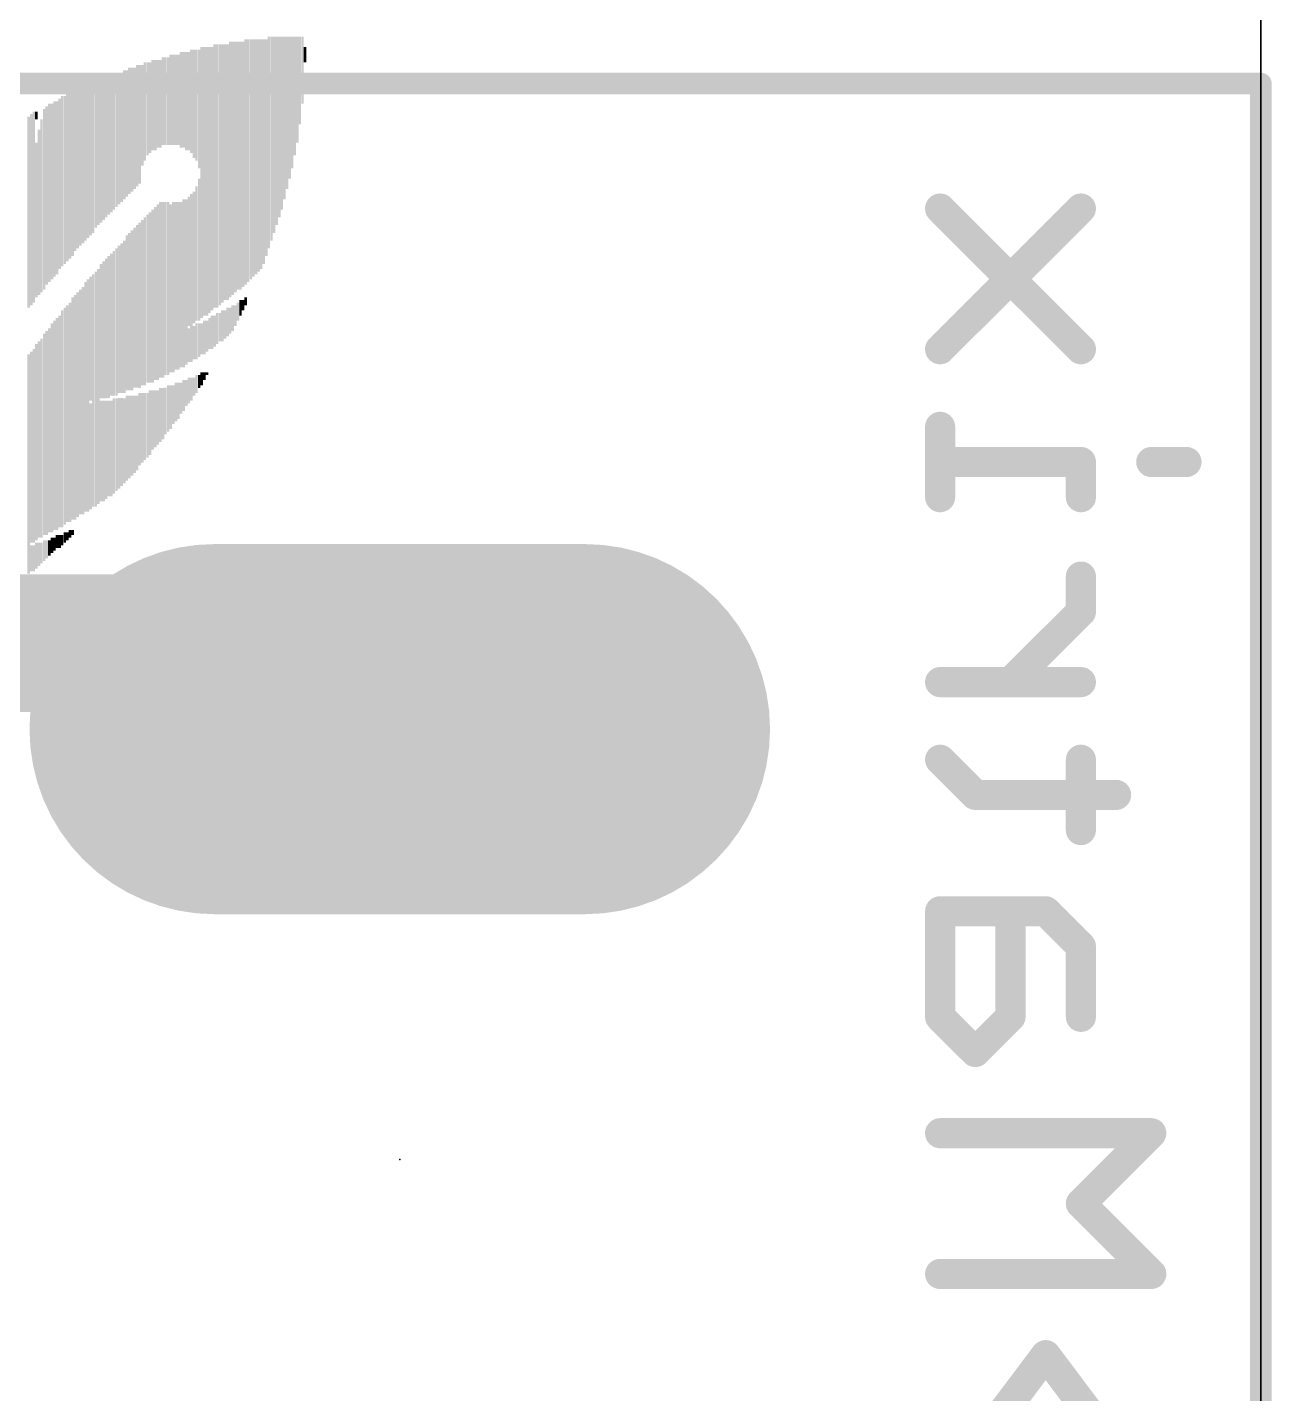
# Model space of a CAD drawing. Extents: x -3.2 to 50.9, y 0 to 22.9.
# Drawn here: x 43.52 to 50.86, y 10.05 to 18.11 of the extents above; entities that cross this region are included whole.
import ezdxf

# ---------------------------------------------------------------- set-up
doc = ezdxf.new("R2010")
doc.units = 0
for name, color, linetype in [('1', 12, 'CONTINUOUS'), ('17', 110, 'CONTINUOUS'), ('20', 4, 'CONTINUOUS'), ('21', 40, 'CONTINUOUS'), ('22', 6, 'CONTINUOUS'), ('23', 53, 'CONTINUOUS')]:
    doc.layers.add(name, color=color, linetype=linetype)

# ---------------------------------------------------------------- blocks, each defined once
blk = doc.blocks.new('RECT')
blk.add_solid([(-0.5, -0.5), (0.5, -0.5), (-0.5, 0.5), (0.5, 0.5)])
blk = doc.blocks.new('LONGP100')
at = {"const_width": 1}
blk.add_lwpolyline([(-0.5, 0), (0.5, 0)], dxfattribs=at)
at = {"const_width": 0.5}
for points in [[(-0.5, 0.25, 1), (-0.5, -0.25)], [(0.5, -0.25, 1), (0.5, 0.25)]]:
    blk.add_lwpolyline(points, format="xyb", dxfattribs=at)

msp = doc.modelspace()

# ---------------------------------------------------------------- linework, layer by layer
at = {"layer": '1', "const_width": 0.8128}
for points in [[(45.212, 14.478), (16.002, 14.478)], [(45.72, 13.97), (45.212, 14.478)]]:
    msp.add_lwpolyline(points, dxfattribs=at)
at = {"layer": '1', "const_width": 0.4064}
for points in [[(45.3557, 14.6217, 1), (45.0683, 14.3343)], [(45.212, 14.2748, 1), (45.212, 14.6812)], [(45.5763, 13.8263, 1), (45.8637, 14.1137)]]:
    msp.add_lwpolyline(points, format="xyb", dxfattribs=at)
at = {"layer": '20'}
for p, q in [((50.8, 20.32), (50.8, 2.54)), ((50.8, 2.54), (50.8, 20.32))]:
    msp.add_line(p, q, dxfattribs=at)
at = {"layer": '21', "const_width": 0.127}
for points in [[(41.91, 17.78), (50.8, 17.78)], [(50.8, 17.78), (50.8, 5.08)]]:
    msp.add_lwpolyline(points, dxfattribs=at)
at = {"layer": '21', "const_width": 0.0635}
for points in [[(50.8318, 17.78, 1), (50.7683, 17.78)], [(50.8, 17.7483, 1), (50.8, 17.8117)]]:
    msp.add_lwpolyline(points, format="xyb", dxfattribs=at)
at = {"layer": '22', "const_width": 0.1778}
for points in [[(49.7381, 16.2121), (48.9077, 17.0425)], [(48.9077, 16.2121), (49.7381, 17.0425)], [(48.9077, 15.3389), (48.9077, 15.7541)], [(49.7381, 15.5465), (48.9077, 15.5465)], [(49.7381, 15.3389), (49.7381, 15.5465)], [(50.361, 15.5465), (50.1534, 15.5465)], [(49.7381, 14.6627), (49.7381, 14.8703)], [(49.3229, 14.2475), (49.7381, 14.6627)], [(48.9077, 14.2475), (49.7381, 14.2475)], [(49.1153, 13.5819), (48.9077, 13.7896)], [(49.7381, 13.3743), (49.7381, 13.7896)], [(49.9458, 13.5819), (49.1153, 13.5819)], [(49.5305, 12.895), (48.9077, 12.895)], [(48.9077, 12.895), (48.9077, 12.2722)], [(49.3229, 12.2722), (49.3229, 12.895)], [(49.7381, 12.6874), (49.5305, 12.895)], [(49.7381, 12.2722), (49.7381, 12.6874)], [(48.9077, 12.2722), (49.1153, 12.0646)], [(49.1153, 12.0646), (49.3229, 12.2722)], [(50.1534, 11.5853), (48.9077, 11.5853)], [(49.7381, 11.1701), (50.1534, 11.5853)], [(50.1534, 10.7549), (49.7381, 11.1701)], [(48.9077, 10.7549), (50.1534, 10.7549)], [(49.5305, 10.2756), (48.9077, 9.4452)], [(50.1534, 9.4452), (49.5305, 10.2756)]]:
    msp.add_lwpolyline(points, dxfattribs=at)
at = {"layer": '22', "const_width": 0.0889}
for points in [[(48.9391, 17.0739, 1), (48.8763, 17.0111)], [(49.7696, 17.0111, 1), (49.7067, 17.0739)], [(48.8763, 16.2435, 1), (48.9391, 16.1806)], [(49.7067, 16.1806, 1), (49.7696, 16.2435)], [(48.9522, 15.7541, 1), (48.8633, 15.7541)], [(48.9077, 15.591, 1), (48.9077, 15.5021)], [(49.7826, 15.5465, 1), (49.6937, 15.5465)], [(49.7381, 15.5021, 1), (49.7381, 15.591)], [(50.1534, 15.591, 1), (50.1534, 15.5021)], [(50.361, 15.5021, 1), (50.361, 15.591)], [(48.8633, 15.3389, 1), (48.9522, 15.3389)], [(49.6937, 15.3389, 1), (49.7826, 15.3389)], [(49.7826, 14.8703, 1), (49.6937, 14.8703)], [(49.6937, 14.6627, 1), (49.7826, 14.6627)], [(49.7696, 14.6313, 1), (49.7067, 14.6941)], [(48.9077, 14.2919, 1), (48.9077, 14.203)], [(49.2915, 14.2789, 1), (49.3543, 14.2161)], [(49.7381, 14.203, 1), (49.7381, 14.2919)], [(48.9391, 13.821, 1), (48.8763, 13.7581)], [(49.7826, 13.7896, 1), (49.6937, 13.7896)], [(49.1153, 13.6264, 1), (49.1153, 13.5375)], [(49.0839, 13.5505, 1), (49.1467, 13.6134)], [(49.9458, 13.5375, 1), (49.9458, 13.6264)], [(49.6937, 13.3743, 1), (49.7826, 13.3743)], [(48.9077, 12.9395, 1), (48.9077, 12.8506)], [(48.9522, 12.895, 1), (48.8633, 12.895)], [(49.3674, 12.895, 1), (49.2785, 12.895)], [(49.562, 12.9265, 1), (49.4991, 12.8636)], [(49.5305, 12.8506, 1), (49.5305, 12.9395)], [(49.7826, 12.6874, 1), (49.6937, 12.6874)], [(49.7067, 12.656, 1), (49.7696, 12.7189)], [(48.9391, 12.3036, 1), (48.8763, 12.2408)], [(49.3543, 12.2408, 1), (49.2915, 12.3036)], [(48.8633, 12.2722, 1), (48.9522, 12.2722)], [(49.2785, 12.2722, 1), (49.3674, 12.2722)], [(49.6937, 12.2722, 1), (49.7826, 12.2722)], [(49.0839, 12.096, 1), (49.1467, 12.0332)], [(49.0839, 12.0332, 1), (49.1467, 12.096)], [(48.9077, 11.6298, 1), (48.9077, 11.5409)], [(50.1848, 11.5539, 1), (50.1219, 11.6168)], [(50.1534, 11.5409, 1), (50.1534, 11.6298)], [(49.7696, 11.2015, 1), (49.7067, 11.1387)], [(49.7067, 11.2015, 1), (49.7696, 11.1387)], [(48.9077, 10.7993, 1), (48.9077, 10.7104)], [(50.1219, 10.7235, 1), (50.1848, 10.7863)], [(50.1534, 10.7104, 1), (50.1534, 10.7993)], [(49.5661, 10.3023, 1), (49.495, 10.2489)], [(49.5661, 10.2489, 1), (49.495, 10.3023)]]:
    msp.add_lwpolyline(points, format="xyb", dxfattribs=at)
at = {"layer": '23'}
msp.add_point((45.72, 11.43), dxfattribs=at)

# ---------------------------------------------------------------- block references
at = {"layer": '17', "xscale": 2.1844, "yscale": 2.1844, "rotation": 180}
msp.add_blockref('LONGP100', (45.72, 13.97), dxfattribs=at)
msp.add_blockref('LONGP100', (45.72, 13.97), dxfattribs=at)
at = {"layer": '22', "yscale": 0.0152, "rotation": 90}
for p, xscale in [((44.5516, 17.1958), 1.6002), ((44.5668, 17.2034), 1.585), ((44.5821, 17.2034), 1.585), ((44.5973, 17.211), 1.5697), ((44.6126, 17.2187), 1.5545), ((44.6278, 17.2339), 1.5545), ((44.643, 17.2339), 1.5545), ((44.6583, 17.2415), 1.5392), ((44.6735, 17.2491), 1.524), ((44.6888, 17.2568), 1.5088), ((44.704, 17.2568), 1.5088), ((44.7192, 17.272), 1.5088), ((44.7345, 17.2796), 1.4935), ((44.7497, 17.2872), 1.4783), ((44.765, 17.2949), 1.463), ((44.7802, 17.2949), 1.463), ((44.7954, 17.3025), 1.4478), ((44.8107, 17.3177), 1.4478), ((44.8259, 17.3253), 1.4326), ((44.8412, 17.333), 1.4173), ((44.8564, 17.3406), 1.4021), ((44.8716, 17.3482), 1.3868), ((44.8869, 17.3558), 1.3716), ((44.9021, 17.3634), 1.3564), ((44.9174, 17.3787), 1.3259), ((44.9326, 17.4015), 1.2802), ((44.9478, 17.432), 1.2497), ((44.9631, 17.4549), 1.204), ((44.9783, 17.4777), 1.1582), ((44.9936, 17.5006), 1.1125), ((45.0088, 17.5235), 1.0668), ((45.024, 17.5463), 1.0211), ((45.0393, 17.5768), 0.9601), ((45.0545, 17.6073), 0.8992), ((45.0698, 17.6378), 0.8382), ((45.085, 17.6682), 0.7772), ((45.1002, 17.7063), 0.701), ((45.1155, 17.7444), 0.6248), ((45.1307, 17.7978), 0.5182), ((45.146, 17.8587), 0.3962), ((45.1612, 17.9502), 0.0914), ((44.2163, 17.6149), 0.5791), ((44.2316, 17.6301), 0.5486), ((44.2468, 17.6378), 0.5334), ((44.262, 17.653), 0.5334), ((44.2773, 17.653), 0.5334), ((44.2925, 17.6606), 0.5182), ((44.3078, 17.6606), 0.5182), ((44.323, 17.6759), 0.5182), ((44.3382, 17.6759), 0.5182), ((44.3535, 17.6759), 0.5182), ((44.3687, 17.6835), 0.5334), ((44.384, 17.6835), 0.5334), ((44.3992, 17.6835), 0.5334), ((44.4144, 17.6835), 0.5334), ((44.4297, 17.6835), 0.5639), ((44.4449, 17.6835), 0.5639), ((44.4602, 17.6759), 0.5791), ((44.4754, 17.6759), 0.5791), ((44.4906, 17.6759), 0.6096), ((44.5059, 17.6606), 0.6401), ((44.5211, 17.653), 0.6553), ((44.5364, 17.6301), 0.701), ((44.003, 17.4168), 0.823), ((44.0182, 17.4244), 0.8077), ((44.0334, 17.432), 0.7925), ((44.0487, 17.4473), 0.7925), ((44.0639, 17.4549), 0.7772), ((44.0792, 17.4625), 0.762), ((44.0944, 17.4777), 0.762), ((44.1096, 17.4854), 0.7468), ((44.1249, 17.5006), 0.7468), ((44.1401, 17.5082), 0.7315), ((44.1554, 17.5158), 0.7163), ((44.1706, 17.5311), 0.7163), ((44.1858, 17.5387), 0.701), ((44.2011, 17.592), 0.5944), ((43.8353, 17.2872), 0.9296), ((43.8506, 17.2949), 0.9144), ((43.8658, 17.3101), 0.9144), ((43.881, 17.3177), 0.8992), ((43.8963, 17.333), 0.8992), ((43.9115, 17.3406), 0.8839), ((43.9268, 17.3634), 0.8687), ((43.942, 17.3711), 0.8534), ((43.9572, 17.3787), 0.8382), ((43.9725, 17.3939), 0.8382), ((43.9877, 17.4015), 0.823), ((43.6524, 17.1348), 1.0516), ((43.6677, 17.1425), 1.0363), ((43.6829, 17.1577), 1.0363), ((43.6982, 17.1653), 1.0211), ((43.7134, 17.1882), 1.0058), ((43.7286, 17.2034), 1.0058), ((43.7439, 17.211), 0.9906), ((43.7591, 17.2263), 0.9906), ((43.7744, 17.2339), 0.9754), ((43.7896, 17.2415), 0.9601), ((43.8048, 17.2644), 0.9449), ((43.8201, 17.272), 0.9296), ((43.5305, 17.0205), 1.1278), ((43.5458, 17.0358), 1.1278), ((43.561, 17.051), 1.1278), ((43.5762, 17.592), 0.0457), ((43.622, 17.0967), 1.0668), ((43.6372, 17.1196), 1.0516), ((43.5915, 17.0205), 0.9754), ((43.6067, 17.0586), 1.0211), ((43.5762, 16.9748), 0.9144), ((44.5364, 16.7996), 0.8382), ((44.4449, 16.6014), 0.9906), ((44.4602, 16.6091), 0.9754), ((44.4754, 16.731), 0.762), ((44.4906, 16.6319), 0.9906), ((44.5059, 16.7538), 0.7772), ((44.5211, 16.7767), 0.7925), ((44.2468, 16.5176), 1.0058), ((44.262, 16.5252), 1.0211), ((44.2773, 16.5405), 1.0211), ((44.2925, 16.5481), 1.0363), ((44.3078, 16.5633), 1.0363), ((44.323, 16.5633), 1.0363), ((44.3382, 16.571), 1.0211), ((44.3535, 16.571), 1.0211), ((44.3687, 16.571), 0.9906), ((44.384, 16.5786), 1.0058), ((44.3992, 16.5862), 0.9906), ((44.4144, 16.5862), 0.9906), ((44.4297, 16.5938), 0.9754), ((44.1706, 16.4643), 0.9601), ((44.1858, 16.4719), 0.9754), ((44.2011, 16.4871), 0.9754), ((44.2163, 16.4948), 0.9906), ((44.2316, 16.51), 0.9906), ((44.0944, 16.4033), 0.8992), ((44.1096, 16.4262), 0.9144), ((44.1249, 16.4338), 0.9296), ((44.1401, 16.4414), 0.9449), ((44.1554, 16.4567), 0.9449), ((44.0182, 16.3576), 0.8382), ((44.0334, 16.3652), 0.8534), ((44.0487, 16.3728), 0.8687), ((44.0639, 16.3881), 0.8687), ((44.0792, 16.3957), 0.8839), ((43.9572, 16.3195), 0.7925), ((43.9725, 16.3271), 0.8077), ((43.9877, 16.3347), 0.823), ((44.003, 16.3424), 0.8382), ((43.881, 15.9385), 1.3716), ((43.8963, 16.2738), 0.7315), ((43.9115, 15.969), 1.3716), ((43.9268, 15.9766), 1.3868), ((43.942, 15.9918), 1.3868), ((43.8048, 15.8699), 1.3259), ((43.8201, 15.8852), 1.3259), ((43.8353, 15.9004), 1.3259), ((43.8506, 15.908), 1.3411), ((43.8658, 15.9309), 1.3564), ((43.7439, 15.8166), 1.2802), ((43.7591, 15.8318), 1.2802), ((43.7744, 15.8394), 1.2954), ((43.7896, 15.8623), 1.3106), ((44.704, 16.3728), 0.1676), ((44.7192, 16.3805), 0.1524), ((44.7345, 16.3957), 0.1524), ((44.7497, 16.4109), 0.1219), ((44.765, 16.4338), 0.1067), ((44.7802, 16.4567), 0.0914), ((44.7954, 16.4719), 0.061), ((44.8107, 16.4948), 0.0457), ((43.6829, 15.7632), 1.2344), ((43.6982, 15.7709), 1.2497), ((43.7134, 15.7861), 1.2497), ((43.7286, 15.8013), 1.2802), ((44.5668, 16.2814), 0.1981), ((44.5821, 16.289), 0.1829), ((44.5973, 16.3043), 0.1829), ((44.6126, 16.3119), 0.1981), ((44.6278, 16.3195), 0.1829), ((44.643, 16.3347), 0.1829), ((44.6583, 16.3424), 0.1676), ((44.6735, 16.35), 0.1829), ((44.6888, 16.3576), 0.1676), ((43.622, 15.7099), 1.1887), ((43.6372, 15.7175), 1.204), ((43.6524, 15.7328), 1.204), ((43.6677, 15.748), 1.2344), ((44.4754, 16.2357), 0.1981), ((44.5059, 16.2509), 0.1981), ((44.5211, 16.2585), 0.2134), ((44.5364, 16.2662), 0.1981), ((44.5516, 16.2738), 0.1829), ((43.561, 15.6413), 1.143), ((43.5762, 15.6642), 1.1582), ((43.5915, 15.6794), 1.1582), ((43.6067, 15.687), 1.1735), ((43.5305, 15.5346), 1.2954), ((43.5458, 15.6337), 1.1278), ((44.5211, 16.0071), 0.1067), ((44.5364, 16.0223), 0.0762), ((44.5516, 16.0376), 0.0762), ((44.5668, 16.0528), 0.0457), ((44.5821, 16.068), 0.0152), ((44.2468, 15.7785), 0.381), ((44.262, 15.7937), 0.3505), ((44.2773, 15.8013), 0.3353), ((44.2925, 15.809), 0.32), ((44.3078, 15.8242), 0.32), ((44.323, 15.8318), 0.3048), ((44.3382, 15.8471), 0.2743), ((44.3535, 15.8623), 0.2743), ((44.3687, 15.8699), 0.2591), ((44.384, 15.8852), 0.2286), ((44.3992, 15.9004), 0.2286), ((44.4144, 15.908), 0.2134), ((44.4297, 15.9233), 0.1829), ((44.4449, 15.9385), 0.1829), ((44.4602, 15.9537), 0.1524), ((44.4754, 15.969), 0.1524), ((44.4906, 15.9766), 0.1372), ((44.5059, 15.9918), 0.1067), ((43.8963, 15.5804), 0.6248), ((43.9572, 15.6108), 0.5944), ((43.9725, 15.6108), 0.5944), ((43.9877, 15.6185), 0.5791), ((44.003, 15.6261), 0.5639), ((44.0182, 15.6261), 0.5639), ((44.0334, 15.6413), 0.5639), ((44.0487, 15.6489), 0.5486), ((44.0639, 15.6566), 0.5334), ((44.0792, 15.6642), 0.5182), ((44.0944, 15.6718), 0.5029), ((44.1096, 15.687), 0.5029), ((44.1249, 15.6947), 0.4877), ((44.1401, 15.7023), 0.4724), ((44.1554, 15.7099), 0.4572), ((44.1706, 15.7175), 0.442), ((44.1858, 15.7404), 0.4267), ((44.2011, 15.748), 0.4115), ((44.2163, 15.7556), 0.3962), ((44.2316, 15.7632), 0.381), ((43.622, 15.0241), 0.1219), ((43.6372, 15.0317), 0.1067), ((43.6524, 15.0393), 0.0914), ((43.6677, 15.0546), 0.0914), ((43.6829, 15.0622), 0.0762), ((43.6982, 15.0774), 0.0762), ((43.7134, 15.0774), 0.0762), ((43.7286, 15.0851), 0.061), ((43.7439, 15.1003), 0.061), ((43.7591, 15.1079), 0.0457), ((43.7744, 15.1232), 0.0457), ((43.7896, 15.1308), 0.0305), ((43.5458, 14.9784), 0.1524), ((43.561, 14.9784), 0.1524), ((43.5762, 14.9936), 0.1524), ((43.5915, 15.0012), 0.1372), ((43.6067, 15.0089), 0.1219)]:
    msp.add_blockref('RECT', p, dxfattribs=dict(at, xscale=xscale))

doc.saveas('drawing.dxf')
